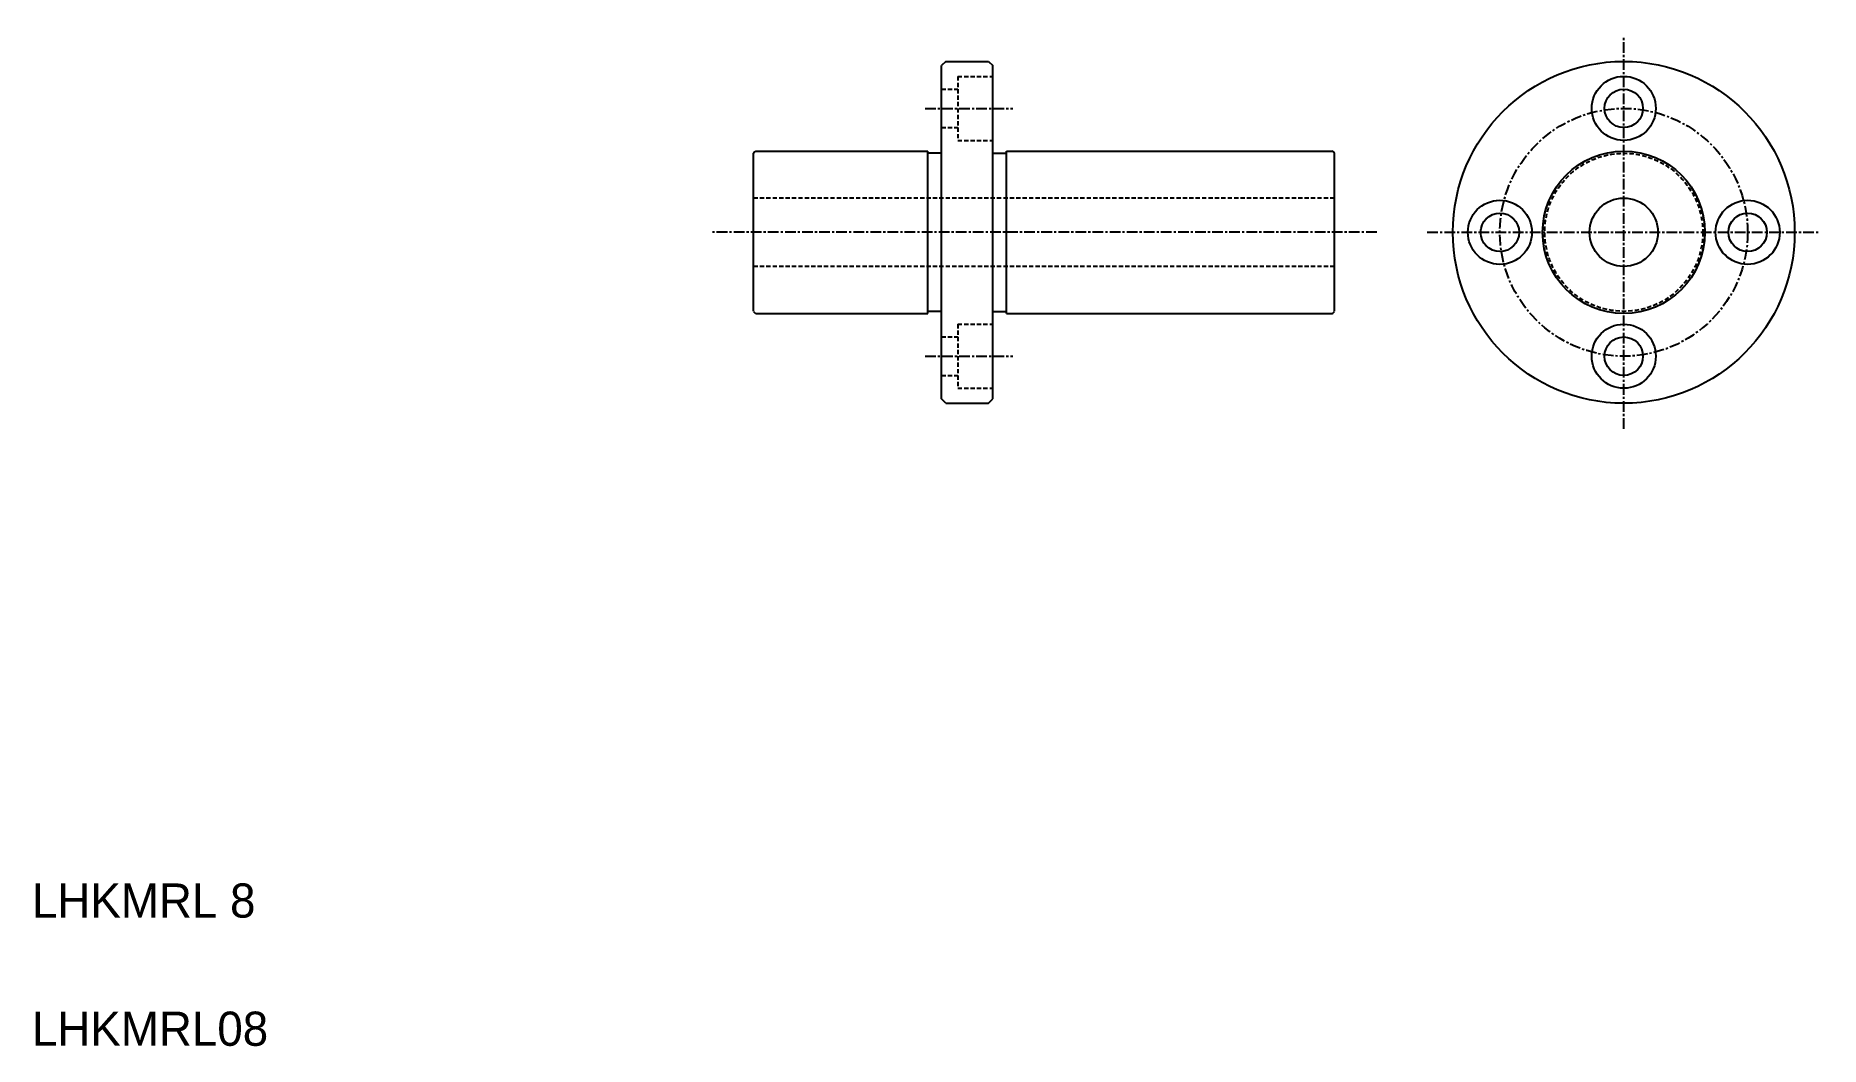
# Model space of a CAD drawing. Extents: x 10 to 219, y 10 to 128.
import ezdxf

# ---------------------------------------------------------------- set-up
doc = ezdxf.new("R2010")
doc.units = 0
doc.linetypes.add('CENTER', pattern=[2, 1.25, -0.25, 0.25, -0.25])
doc.linetypes.add('DASHED', pattern=[0.75, 0.5, -0.25])
doc.layers.get('0').update_dxf_attribs({"linetype": 'CONTINUOUS'})
doc.layers.add('CENTER', color=1, linetype='CENTER')

msp = doc.modelspace()

# ---------------------------------------------------------------- linework, layer by layer
at = {"color": 7, "linetype": 'CONTINUOUS'}
for p, q in [((116.95, 125.19), (116.45, 124.69)), ((116.45, 85.69), (116.45, 124.69)), ((116.95, 125.19), (121.95, 125.19)), ((121.95, 125.19), (122.45, 124.69)), ((122.45, 85.69), (122.45, 124.69)), ((94.45, 95.95), (94.45, 114.44)), ((94.71, 114.69), (114.85, 114.69)), ((114.85, 95.69), (114.85, 114.69)), ((116.45, 114.44), (114.85, 114.44)), ((122.45, 114.44), (124.05, 114.44)), ((124.05, 95.69), (124.05, 114.69)), ((124.05, 114.69), (162.2, 114.69)), ((162.45, 95.95), (162.45, 114.44)), ((94.71, 95.69), (114.85, 95.69)), ((116.45, 95.94), (114.85, 95.94)), ((122.45, 95.94), (124.05, 95.94)), ((124.05, 95.69), (162.2, 95.69)), ((116.95, 85.19), (116.45, 85.69)), ((121.95, 85.19), (122.45, 85.69)), ((116.95, 85.19), (121.95, 85.19))]:
    msp.add_line(p, q, dxfattribs=at)
at = {"color": 3, "linetype": 'DASHED'}
for p, q in [((118.35, 123.44), (118.35, 115.94)), ((118.35, 123.44), (122.45, 123.44)), ((116.45, 121.94), (118.35, 121.94)), ((116.45, 117.44), (118.35, 117.44)), ((118.35, 115.94), (122.45, 115.94)), ((162.45, 109.19), (94.45, 109.19)), ((162.45, 101.19), (94.45, 101.19)), ((118.35, 94.44), (118.35, 86.94)), ((118.35, 94.44), (122.45, 94.44)), ((116.45, 92.94), (118.35, 92.94)), ((116.45, 88.44), (118.35, 88.44)), ((118.35, 86.94), (122.45, 86.94))]:
    msp.add_line(p, q, dxfattribs=at)
at = {"color": 7, "linetype": 'CONTINUOUS'}
for centre, radius in [((196.31, 105.19), 20), ((196.31, 119.69), 3.75), ((196.31, 119.69), 2.25), ((196.31, 105.19), 9.5), ((181.81, 105.19), 3.75), ((196.31, 105.19), 4), ((210.81, 105.19), 3.75), ((181.81, 105.19), 2.25), ((210.81, 105.19), 2.25), ((196.31, 90.69), 3.75), ((196.31, 90.69), 2.25)]:
    msp.add_circle(centre, radius, dxfattribs=at)
at = {"color": 3, "linetype": 'DASHED'}
msp.add_circle((196.31, 105.19), 9.25, dxfattribs=at)
at = {"color": 7, "linetype": 'CONTINUOUS'}
for centre, start, end in [((95.2, 113.94), 123.5573, 146.4427), ((161.7, 113.94), 33.5573, 56.4427), ((95.2, 96.44), 213.5573, 236.4427), ((161.7, 96.44), 303.5573, 326.4427)]:
    msp.add_arc(centre, 0.9, start, end, dxfattribs=at)
at = {"layer": 'CENTER', "color": 1, "linetype": 'CENTER'}
for p, q in [((196.31, 82.19), (196.31, 128.19)), ((114.53, 119.69), (124.8, 119.69)), ((167.39, 105.19), (89.55, 105.19)), ((173.31, 105.19), (219.31, 105.19)), ((114.53, 90.69), (124.8, 90.69))]:
    msp.add_line(p, q, dxfattribs=at)
msp.add_circle((196.31, 105.19), 14.5, dxfattribs=at)

# ---------------------------------------------------------------- texts
at = {"color": 7, "linetype": 'CONTINUOUS'}
for s, p in [('LHKMRL 8', (10, 25)), ('LHKMRL08  ', (10, 10))]:
    msp.add_text(s, height=4, dxfattribs=at).set_placement(p)

doc.saveas('drawing.dxf')
